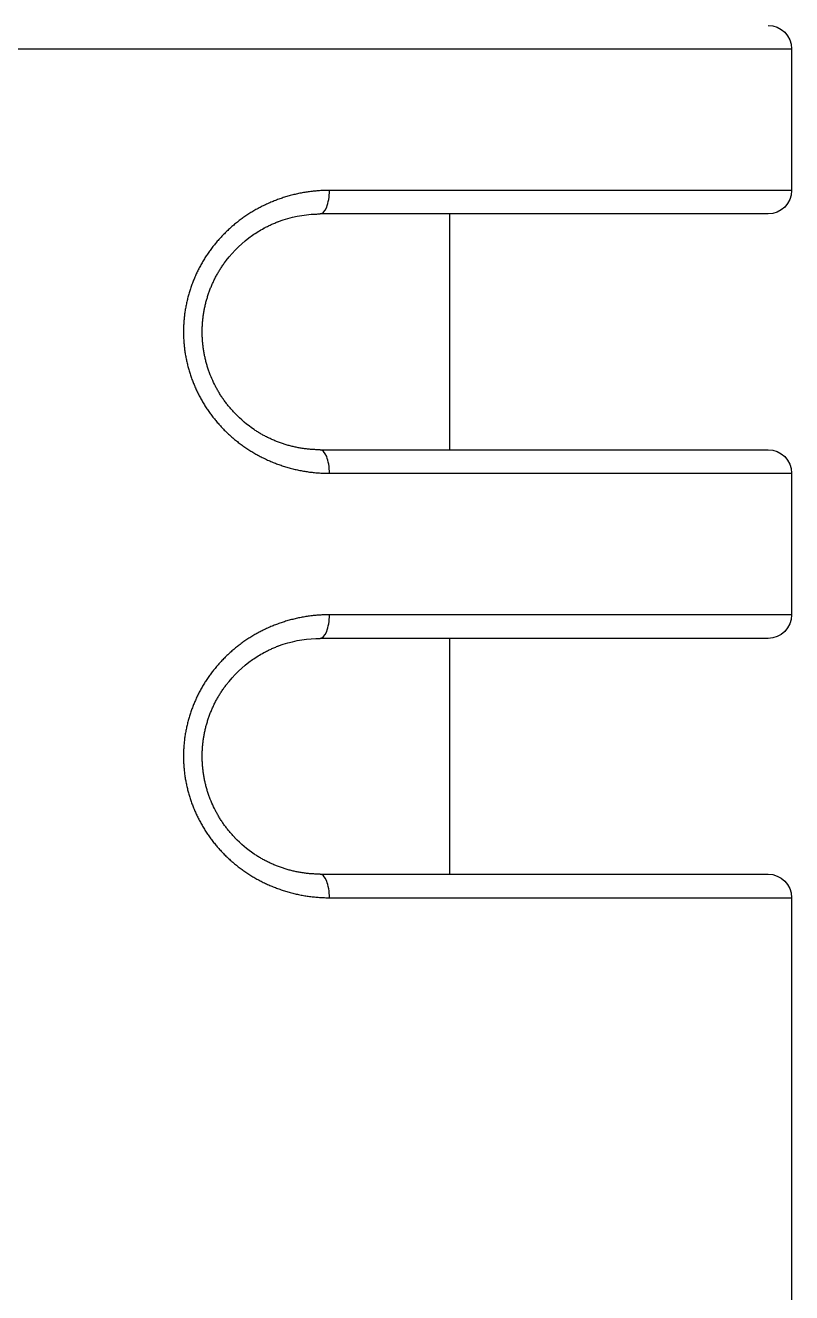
# Model space of a CAD drawing. Header units: millimetres. Extents: x 4900 to 5740, y 840 to 1434.
# Drawn here: x 5035.73 to 5038.98, y 975.26 to 980.63 of the extents above; entities that cross this region are included whole.
import ezdxf

# ---------------------------------------------------------------- set-up
doc = ezdxf.new("R2010")
doc.units = ezdxf.units.MM

msp = doc.modelspace()

# ---------------------------------------------------------------- linework, layer by layer
for p, q in [((5032.4845, 980.5311), (5038.9845, 980.5311)), ((5038.9845, 980.5311), (5038.9845, 979.9311)), ((5038.9845, 979.9311), (5037.0242, 979.9311)), ((5038.8845, 979.8311), (5036.9845, 979.8311)), ((5037.5345, 978.8311), (5037.5345, 979.8311)), ((5036.9845, 978.8311), (5038.8845, 978.8311)), ((5037.0242, 978.7311), (5038.9845, 978.7311)), ((5038.9845, 978.7311), (5038.9845, 978.1311)), ((5038.9845, 978.1311), (5037.0242, 978.1311)), ((5038.8845, 978.0311), (5036.9845, 978.0311)), ((5037.5345, 977.0311), (5037.5345, 978.0311)), ((5036.9845, 977.0311), (5038.8845, 977.0311)), ((5037.0242, 976.9311), (5038.9845, 976.9311)), ((5038.9845, 976.9311), (5038.9845, 974.8311))]:
    msp.add_line(p, q)
at = {"extrusion": (0, 0, -1)}
for centre, start, end in [((-5038.8845, 980.5311), 90, 180), ((-5038.8845, 979.9311), 180, 270), ((-5038.8845, 978.7311), 90, 180), ((-5038.8845, 978.1311), 180, 270), ((-5038.8845, 976.9311), 90, 180)]:
    msp.add_arc(centre, 0.1, start, end, dxfattribs=at)
for centre, start_param, end_param in [((5036.9845, 979.9311), 0, 1.570797), ((5036.9845, 978.7311), 1.570798, 3.141595), ((5036.9845, 978.1311), 0, 1.570797), ((5036.9845, 976.9311), 1.570798, 3.141595)]:
    msp.add_ellipse(centre, major_axis=(0, -0.1), ratio=0.396825, start_param=start_param, end_param=end_param)
for points in [[(5037.0242, 979.9311), (5037.0207, 979.9311), (5037.0136, 979.9311), (5037.003, 979.9308), (5036.9924, 979.9304), (5036.9818, 979.9297), (5036.9713, 979.929), (5036.9608, 979.928), (5036.9503, 979.9269), (5036.9399, 979.9256), (5036.9295, 979.9241), (5036.9192, 979.9225), (5036.9089, 979.9207), (5036.8986, 979.9187), (5036.8885, 979.9166), (5036.8783, 979.9143), (5036.8683, 979.9118), (5036.8582, 979.9092), (5036.8483, 979.9064), (5036.8384, 979.9035), (5036.8286, 979.9004), (5036.8188, 979.8972), (5036.8092, 979.8938), (5036.7996, 979.8903), (5036.7901, 979.8866), (5036.7806, 979.8828), (5036.7713, 979.8788), (5036.762, 979.8747), (5036.7528, 979.8704), (5036.7437, 979.866), (5036.7346, 979.8615), (5036.7257, 979.8568), (5036.7168, 979.852), (5036.7081, 979.847), (5036.6994, 979.8419), (5036.6909, 979.8367), (5036.6824, 979.8314), (5036.674, 979.8259), (5036.6658, 979.8203), (5036.6576, 979.8146), (5036.6495, 979.8088), (5036.6416, 979.8028), (5036.6337, 979.7967), (5036.626, 979.7905), (5036.6184, 979.7842), (5036.6109, 979.7778), (5036.6035, 979.7713), (5036.5962, 979.7646), (5036.589, 979.7579), (5036.582, 979.751), (5036.5751, 979.7441), (5036.5683, 979.737), (5036.5616, 979.7298), (5036.555, 979.7226), (5036.5486, 979.7152), (5036.5423, 979.7077), (5036.5361, 979.7001), (5036.53, 979.6925), (5036.5241, 979.6847), (5036.5183, 979.6769), (5036.5126, 979.669), (5036.5071, 979.661), (5036.5017, 979.6529), (5036.4964, 979.6447), (5036.4913, 979.6365), (5036.4863, 979.6282), (5036.4815, 979.6198), (5036.4768, 979.6114), (5036.4723, 979.6029), (5036.4679, 979.5943), (5036.4636, 979.5856), (5036.4595, 979.5769), (5036.4555, 979.5681), (5036.4517, 979.5593), (5036.448, 979.5504), (5036.4444, 979.5415), (5036.4411, 979.5325), (5036.4378, 979.5234), (5036.4347, 979.5143), (5036.4318, 979.5052), (5036.429, 979.496), (5036.4263, 979.4868), (5036.4239, 979.4776), (5036.4215, 979.4683), (5036.4194, 979.459), (5036.4173, 979.4496), (5036.4155, 979.4402), (5036.4138, 979.4308), (5036.4122, 979.4214), (5036.4108, 979.4119), (5036.4095, 979.4025), (5036.4084, 979.393), (5036.4075, 979.3835), (5036.4067, 979.374), (5036.4061, 979.3644), (5036.4056, 979.3549), (5036.4053, 979.3454), (5036.4052, 979.3359), (5036.4052, 979.3263), (5036.4053, 979.3168), (5036.4056, 979.3072), (5036.4061, 979.2977), (5036.4067, 979.2881), (5036.4075, 979.2786), (5036.4085, 979.2691), (5036.4096, 979.2596), (5036.4108, 979.2502), (5036.4122, 979.2407), (5036.4138, 979.2314), (5036.4155, 979.222), (5036.4173, 979.2126), (5036.4194, 979.2033), (5036.4215, 979.194), (5036.4239, 979.1847), (5036.4264, 979.1755), (5036.429, 979.1662), (5036.4318, 979.157), (5036.4347, 979.1479), (5036.4378, 979.1388), (5036.4411, 979.1297), (5036.4445, 979.1207), (5036.448, 979.1118), (5036.4517, 979.1029), (5036.4555, 979.0941), (5036.4595, 979.0853), (5036.4636, 979.0766), (5036.4679, 979.068), (5036.4723, 979.0594), (5036.4768, 979.0509), (5036.4815, 979.0424), (5036.4864, 979.034), (5036.4913, 979.0257), (5036.4964, 979.0175), (5036.5017, 979.0094), (5036.5071, 979.0013), (5036.5126, 978.9933), (5036.5183, 978.9854), (5036.5241, 978.9775), (5036.53, 978.9698), (5036.5361, 978.9621), (5036.5422, 978.9546), (5036.5485, 978.9471), (5036.555, 978.9397), (5036.5615, 978.9325), (5036.5682, 978.9253), (5036.575, 978.9183), (5036.5819, 978.9113), (5036.589, 978.9045), (5036.5961, 978.8977), (5036.6034, 978.8911), (5036.6108, 978.8845), (5036.6183, 978.8781), (5036.6259, 978.8718), (5036.6337, 978.8656), (5036.6415, 978.8595), (5036.6495, 978.8535), (5036.6575, 978.8477), (5036.6657, 978.842), (5036.674, 978.8364), (5036.6823, 978.8309), (5036.6908, 978.8256), (5036.6994, 978.8204), (5036.708, 978.8153), (5036.7168, 978.8103), (5036.7256, 978.8055), (5036.7346, 978.8008), (5036.7436, 978.7963), (5036.7527, 978.7919), (5036.7619, 978.7876), (5036.7712, 978.7835), (5036.7806, 978.7795), (5036.7901, 978.7757), (5036.7996, 978.772), (5036.8092, 978.7685), (5036.8189, 978.7651), (5036.8286, 978.7618), (5036.8384, 978.7588), (5036.8483, 978.7558), (5036.8583, 978.7531), (5036.8683, 978.7505), (5036.8783, 978.748), (5036.8885, 978.7457), (5036.8987, 978.7436), (5036.9089, 978.7416), (5036.9192, 978.7398), (5036.9295, 978.7382), (5036.9399, 978.7367), (5036.9503, 978.7354), (5036.9608, 978.7343), (5036.9713, 978.7333), (5036.9818, 978.7325), (5036.9924, 978.7319), (5037.003, 978.7315), (5037.0136, 978.7312), (5037.0207, 978.7311), (5037.0242, 978.7311)], [(5036.5445, 979.0937), (5036.5335, 979.114), (5036.5239, 979.1353), (5036.5158, 979.1571)], [(5036.7053, 978.9164), (5036.6759, 978.9362), (5036.6481, 978.9595), (5036.6231, 978.9856)], [(5037.0242, 978.1311), (5037.0207, 978.1311), (5037.0136, 978.1311), (5037.003, 978.1308), (5036.9924, 978.1304), (5036.9818, 978.1297), (5036.9713, 978.129), (5036.9608, 978.128), (5036.9503, 978.1269), (5036.9399, 978.1256), (5036.9295, 978.1241), (5036.9192, 978.1225), (5036.9089, 978.1207), (5036.8986, 978.1187), (5036.8885, 978.1166), (5036.8783, 978.1143), (5036.8683, 978.1118), (5036.8582, 978.1092), (5036.8483, 978.1064), (5036.8384, 978.1035), (5036.8286, 978.1004), (5036.8188, 978.0972), (5036.8092, 978.0938), (5036.7996, 978.0903), (5036.7901, 978.0866), (5036.7806, 978.0828), (5036.7713, 978.0788), (5036.762, 978.0747), (5036.7528, 978.0704), (5036.7437, 978.066), (5036.7346, 978.0615), (5036.7257, 978.0568), (5036.7168, 978.052), (5036.7081, 978.047), (5036.6994, 978.0419), (5036.6909, 978.0367), (5036.6824, 978.0314), (5036.674, 978.0259), (5036.6658, 978.0203), (5036.6576, 978.0146), (5036.6495, 978.0088), (5036.6416, 978.0028), (5036.6337, 977.9967), (5036.626, 977.9905), (5036.6184, 977.9842), (5036.6109, 977.9778), (5036.6035, 977.9713), (5036.5962, 977.9646), (5036.589, 977.9579), (5036.582, 977.951), (5036.5751, 977.9441), (5036.5683, 977.937), (5036.5616, 977.9298), (5036.555, 977.9226), (5036.5486, 977.9152), (5036.5423, 977.9077), (5036.5361, 977.9001), (5036.53, 977.8925), (5036.5241, 977.8847), (5036.5183, 977.8769), (5036.5126, 977.869), (5036.5071, 977.861), (5036.5017, 977.8529), (5036.4964, 977.8447), (5036.4913, 977.8365), (5036.4863, 977.8282), (5036.4815, 977.8198), (5036.4768, 977.8114), (5036.4723, 977.8029), (5036.4679, 977.7943), (5036.4636, 977.7856), (5036.4595, 977.7769), (5036.4555, 977.7681), (5036.4517, 977.7593), (5036.448, 977.7504), (5036.4444, 977.7415), (5036.4411, 977.7325), (5036.4378, 977.7234), (5036.4347, 977.7143), (5036.4318, 977.7052), (5036.429, 977.696), (5036.4263, 977.6868), (5036.4239, 977.6776), (5036.4215, 977.6683), (5036.4194, 977.659), (5036.4173, 977.6496), (5036.4155, 977.6402), (5036.4138, 977.6308), (5036.4122, 977.6214), (5036.4108, 977.6119), (5036.4095, 977.6025), (5036.4084, 977.593), (5036.4075, 977.5835), (5036.4067, 977.574), (5036.4061, 977.5644), (5036.4056, 977.5549), (5036.4053, 977.5454), (5036.4052, 977.5359), (5036.4052, 977.5263), (5036.4053, 977.5168), (5036.4056, 977.5072), (5036.4061, 977.4977), (5036.4067, 977.4881), (5036.4075, 977.4786), (5036.4085, 977.4691), (5036.4096, 977.4596), (5036.4108, 977.4502), (5036.4122, 977.4407), (5036.4138, 977.4314), (5036.4155, 977.422), (5036.4173, 977.4126), (5036.4194, 977.4033), (5036.4215, 977.394), (5036.4239, 977.3847), (5036.4264, 977.3755), (5036.429, 977.3662), (5036.4318, 977.357), (5036.4347, 977.3479), (5036.4378, 977.3388), (5036.4411, 977.3297), (5036.4445, 977.3207), (5036.448, 977.3118), (5036.4517, 977.3029), (5036.4555, 977.2941), (5036.4595, 977.2853), (5036.4636, 977.2766), (5036.4679, 977.268), (5036.4723, 977.2594), (5036.4768, 977.2509), (5036.4815, 977.2424), (5036.4864, 977.234), (5036.4913, 977.2257), (5036.4964, 977.2175), (5036.5017, 977.2094), (5036.5071, 977.2013), (5036.5126, 977.1933), (5036.5183, 977.1854), (5036.5241, 977.1775), (5036.53, 977.1698), (5036.5361, 977.1621), (5036.5422, 977.1546), (5036.5485, 977.1471), (5036.555, 977.1397), (5036.5615, 977.1325), (5036.5682, 977.1253), (5036.575, 977.1183), (5036.5819, 977.1113), (5036.589, 977.1045), (5036.5961, 977.0977), (5036.6034, 977.0911), (5036.6108, 977.0845), (5036.6183, 977.0781), (5036.6259, 977.0718), (5036.6337, 977.0656), (5036.6415, 977.0595), (5036.6495, 977.0535), (5036.6575, 977.0477), (5036.6657, 977.042), (5036.674, 977.0364), (5036.6823, 977.0309), (5036.6908, 977.0256), (5036.6994, 977.0204), (5036.708, 977.0153), (5036.7168, 977.0103), (5036.7256, 977.0055), (5036.7346, 977.0008), (5036.7436, 976.9963), (5036.7527, 976.9919), (5036.7619, 976.9876), (5036.7712, 976.9835), (5036.7806, 976.9795), (5036.7901, 976.9757), (5036.7996, 976.972), (5036.8092, 976.9685), (5036.8189, 976.9651), (5036.8286, 976.9618), (5036.8384, 976.9588), (5036.8483, 976.9558), (5036.8583, 976.9531), (5036.8683, 976.9505), (5036.8783, 976.948), (5036.8885, 976.9457), (5036.8987, 976.9436), (5036.9089, 976.9416), (5036.9192, 976.9398), (5036.9295, 976.9382), (5036.9399, 976.9367), (5036.9503, 976.9354), (5036.9608, 976.9343), (5036.9713, 976.9333), (5036.9818, 976.9325), (5036.9924, 976.9319), (5037.003, 976.9315), (5037.0136, 976.9312), (5037.0207, 976.9311), (5037.0242, 976.9311)], [(5036.5445, 977.2937), (5036.5335, 977.314), (5036.5239, 977.3353), (5036.5158, 977.3571)], [(5036.7053, 977.1164), (5036.6759, 977.1362), (5036.6481, 977.1595), (5036.6231, 977.1856)]]:
    msp.add_open_spline(points, degree=3)
for points, knots in [([(5036.8085, 979.7991), (5036.8597, 979.8184), (5036.9135, 979.8288), (5036.9721, 979.831), (5036.9783, 979.8311), (5036.9845, 979.8311)], [0, 0, 0, 0, 0.0176229, 0.0176229, 0.01972689, 0.01972689, 0.01972689, 0.01972689]), ([(5036.5862, 979.6334), (5036.6178, 979.675), (5036.6562, 979.7117), (5036.7135, 979.7517), (5036.7296, 979.7617), (5036.746, 979.7706)], [0, 0, 0, 0, 0.01594808, 0.01594808, 0.02186984, 0.02186984, 0.02186984, 0.02186984]), ([(5036.746, 979.7706), (5036.7473, 979.7713), (5036.7486, 979.772), (5036.75, 979.7727), (5036.7525, 979.774), (5036.755, 979.7753), (5036.7575, 979.7766), (5036.7601, 979.7779), (5036.7626, 979.7792), (5036.7652, 979.7804), (5036.7677, 979.7817), (5036.7703, 979.7829), (5036.7729, 979.7841), (5036.7754, 979.7853), (5036.778, 979.7865), (5036.7806, 979.7877), (5036.7832, 979.7888), (5036.7859, 979.79), (5036.7885, 979.7911), (5036.7911, 979.7922), (5036.7937, 979.7933), (5036.7964, 979.7944), (5036.799, 979.7955), (5036.8017, 979.7965), (5036.8044, 979.7975), (5036.8057, 979.7981), (5036.8071, 979.7986), (5036.8085, 979.7991)], [0.6899474, 0.6899474, 0.6899474, 0.6899474, 0.69565217, 0.69565217, 0.69565217, 0.70652174, 0.70652174, 0.70652174, 0.7173913, 0.7173913, 0.7173913, 0.72826087, 0.72826087, 0.72826087, 0.73913043, 0.73913043, 0.73913043, 0.75, 0.75, 0.75, 0.76086957, 0.76086957, 0.76086957, 0.77173913, 0.77173913, 0.77173913, 0.77733644, 0.77733644, 0.77733644, 0.77733644]), ([(5036.4845, 979.3311), (5036.4845, 979.334), (5036.4846, 979.3368), (5036.4846, 979.3396), (5036.4847, 979.3425), (5036.4847, 979.3453), (5036.4848, 979.3481), (5036.4849, 979.3509), (5036.485, 979.3538), (5036.4852, 979.3566), (5036.4853, 979.3594), (5036.4855, 979.3622), (5036.4857, 979.3651), (5036.4859, 979.3679), (5036.4861, 979.3707), (5036.4863, 979.3735), (5036.4866, 979.3763), (5036.4868, 979.3791), (5036.4871, 979.382), (5036.4874, 979.3848), (5036.4877, 979.3876), (5036.4881, 979.3904), (5036.4884, 979.3932), (5036.4888, 979.396), (5036.4891, 979.3988), (5036.4895, 979.4016), (5036.4899, 979.4044), (5036.4904, 979.4072), (5036.4908, 979.41), (5036.4912, 979.4128), (5036.4917, 979.4156), (5036.4922, 979.4184), (5036.4927, 979.4211), (5036.4932, 979.4239), (5036.4937, 979.4267), (5036.4943, 979.4295), (5036.4949, 979.4322), (5036.4954, 979.435), (5036.496, 979.4378), (5036.4967, 979.4405), (5036.4973, 979.4433), (5036.4979, 979.446), (5036.4986, 979.4488), (5036.4992, 979.4515), (5036.4999, 979.4542), (5036.5006, 979.457), (5036.5013, 979.4597), (5036.5021, 979.4624), (5036.5028, 979.4651), (5036.5036, 979.4679), (5036.5044, 979.4706), (5036.5052, 979.4733), (5036.506, 979.476), (5036.5068, 979.4787), (5036.5077, 979.4814), (5036.5085, 979.4841), (5036.5094, 979.4868), (5036.5103, 979.4894), (5036.5112, 979.4921), (5036.5121, 979.4948), (5036.513, 979.4975), (5036.514, 979.5001), (5036.5149, 979.5028), (5036.5159, 979.5054), (5036.5169, 979.5081), (5036.5179, 979.5107), (5036.5189, 979.5133), (5036.5199, 979.5159), (5036.521, 979.5186), (5036.5221, 979.5212), (5036.5231, 979.5238), (5036.5242, 979.5264), (5036.5253, 979.529), (5036.5265, 979.5315), (5036.5276, 979.5341), (5036.5287, 979.5367), (5036.5299, 979.5393), (5036.5311, 979.5418), (5036.5323, 979.5444), (5036.5335, 979.5469), (5036.5347, 979.5494), (5036.536, 979.552), (5036.5372, 979.5545), (5036.5385, 979.557), (5036.5398, 979.5595), (5036.541, 979.562), (5036.5423, 979.5645), (5036.5437, 979.567), (5036.545, 979.5695), (5036.5463, 979.5719), (5036.5477, 979.5744), (5036.5491, 979.5769), (5036.5505, 979.5793), (5036.5519, 979.5817), (5036.5533, 979.5842), (5036.5547, 979.5866), (5036.5562, 979.589), (5036.5576, 979.5914), (5036.5591, 979.5938), (5036.5606, 979.5962), (5036.5621, 979.5986), (5036.5636, 979.601), (5036.5651, 979.6033), (5036.5666, 979.6057), (5036.5682, 979.608), (5036.5698, 979.6103), (5036.5713, 979.6127), (5036.5729, 979.615), (5036.5745, 979.6173), (5036.5761, 979.6196), (5036.5778, 979.6219), (5036.5794, 979.6242), (5036.5811, 979.6265), (5036.5827, 979.6287), (5036.5844, 979.631), (5036.585, 979.6318), (5036.5856, 979.6326), (5036.5862, 979.6334)], [0, 0, 0, 0, 0.0108696, 0.0108696, 0.0108696, 0.0217391, 0.0217391, 0.0217391, 0.0326087, 0.0326087, 0.0326087, 0.0434783, 0.0434783, 0.0434783, 0.0543478, 0.0543478, 0.0543478, 0.0652174, 0.0652174, 0.0652174, 0.076087, 0.076087, 0.076087, 0.0869565, 0.0869565, 0.0869565, 0.0978261, 0.0978261, 0.0978261, 0.1086957, 0.1086957, 0.1086957, 0.1195652, 0.1195652, 0.1195652, 0.1304348, 0.1304348, 0.1304348, 0.1413043, 0.1413043, 0.1413043, 0.1521739, 0.1521739, 0.1521739, 0.1630435, 0.1630435, 0.1630435, 0.173913, 0.173913, 0.173913, 0.1847826, 0.1847826, 0.1847826, 0.1956522, 0.1956522, 0.1956522, 0.2065217, 0.2065217, 0.2065217, 0.2173913, 0.2173913, 0.2173913, 0.2282609, 0.2282609, 0.2282609, 0.2391304, 0.2391304, 0.2391304, 0.25, 0.25, 0.25, 0.2608696, 0.2608696, 0.2608696, 0.2717391, 0.2717391, 0.2717391, 0.2826087, 0.2826087, 0.2826087, 0.2934783, 0.2934783, 0.2934783, 0.3043478, 0.3043478, 0.3043478, 0.3152174, 0.3152174, 0.3152174, 0.326087, 0.326087, 0.326087, 0.3369565, 0.3369565, 0.3369565, 0.3478261, 0.3478261, 0.3478261, 0.3586957, 0.3586957, 0.3586957, 0.3695652, 0.3695652, 0.3695652, 0.3804348, 0.3804348, 0.3804348, 0.3913043, 0.3913043, 0.3913043, 0.4021739, 0.4021739, 0.4021739, 0.4130435, 0.4130435, 0.4130435, 0.4169062, 0.4169062, 0.4169062, 0.4169062]), ([(5036.5158, 979.1571), (5036.5148, 979.1597), (5036.5129, 979.1649), (5036.5102, 979.1729), (5036.5076, 979.181), (5036.5051, 979.1891), (5036.5028, 979.1972), (5036.5006, 979.2054), (5036.4985, 979.2136), (5036.4966, 979.2218), (5036.4948, 979.2301), (5036.4932, 979.2384), (5036.4917, 979.2467), (5036.4903, 979.2551), (5036.4891, 979.2635), (5036.488, 979.2719), (5036.4871, 979.2803), (5036.4863, 979.2888), (5036.4857, 979.2972), (5036.4852, 979.3057), (5036.4848, 979.3142), (5036.4846, 979.3227), (5036.4845, 979.3283), (5036.4845, 979.3311)], [0.7719771, 0.7719771, 0.7719771, 0.7719771, 0.7826087, 0.7934783, 0.8043478, 0.8152174, 0.826087, 0.8369565, 0.8478261, 0.8586957, 0.8695652, 0.8804348, 0.8913043, 0.9021739, 0.9130435, 0.923913, 0.9347826, 0.9456522, 0.9565217, 0.9673913, 0.9782609, 0.9891304, 1, 1, 1, 1]), ([(5036.6231, 978.9856), (5036.6229, 978.9859), (5036.6207, 978.9881), (5036.6167, 978.9925), (5036.611, 978.9987), (5036.6055, 979.0051), (5036.6, 979.0115), (5036.5947, 979.018), (5036.5895, 979.0246), (5036.5844, 979.0313), (5036.5794, 979.0381), (5036.5745, 979.045), (5036.5697, 979.052), (5036.5651, 979.059), (5036.5605, 979.0661), (5036.5561, 979.0733), (5036.5518, 979.0806), (5036.548, 979.0874), (5036.5456, 979.0917), (5036.5445, 979.0937)], [0.5095942, 0.5095942, 0.5095942, 0.5095942, 0.5108696, 0.5217391, 0.5326087, 0.5434783, 0.5543478, 0.5652174, 0.576087, 0.5869565, 0.5978261, 0.6086957, 0.6195652, 0.6304348, 0.6413043, 0.6521739, 0.6630435, 0.673913, 0.6823138, 0.6823138, 0.6823138, 0.6823138]), ([(5036.9845, 978.8311), (5036.9815, 978.8311), (5036.9756, 978.8312), (5036.9666, 978.8314), (5036.9577, 978.8318), (5036.9488, 978.8324), (5036.9399, 978.8331), (5036.9311, 978.834), (5036.9223, 978.835), (5036.9136, 978.8362), (5036.9048, 978.8375), (5036.8962, 978.839), (5036.8876, 978.8406), (5036.879, 978.8424), (5036.8705, 978.8443), (5036.862, 978.8464), (5036.8536, 978.8486), (5036.8452, 978.8509), (5036.8369, 978.8534), (5036.8287, 978.856), (5036.8205, 978.8588), (5036.8124, 978.8617), (5036.8043, 978.8647), (5036.7964, 978.8679), (5036.7884, 978.8712), (5036.7806, 978.8746), (5036.7728, 978.8782), (5036.7651, 978.8818), (5036.7575, 978.8856), (5036.7499, 978.8896), (5036.7424, 978.8936), (5036.735, 978.8978), (5036.7277, 978.9021), (5036.7204, 978.9065), (5036.7133, 978.9111), (5036.7082, 978.9144), (5036.7056, 978.9162), (5036.7053, 978.9164)], [0, 0, 0, 0, 0.0108696, 0.0217391, 0.0326087, 0.0434783, 0.0543478, 0.0652174, 0.076087, 0.0869565, 0.0978261, 0.1086957, 0.1195652, 0.1304348, 0.1413043, 0.1521739, 0.1630435, 0.173913, 0.1847826, 0.1956522, 0.2065217, 0.2173913, 0.2282609, 0.2391304, 0.25, 0.2608696, 0.2717391, 0.2826087, 0.2934783, 0.3043478, 0.3152174, 0.326087, 0.3369565, 0.3478261, 0.3586957, 0.3695652, 0.371007, 0.371007, 0.371007, 0.371007]), ([(5036.746, 977.9706), (5036.7473, 977.9713), (5036.7486, 977.972), (5036.75, 977.9727), (5036.7525, 977.974), (5036.755, 977.9753), (5036.7575, 977.9766), (5036.7601, 977.9779), (5036.7626, 977.9792), (5036.7652, 977.9804), (5036.7677, 977.9817), (5036.7703, 977.9829), (5036.7729, 977.9841), (5036.7754, 977.9853), (5036.778, 977.9865), (5036.7806, 977.9877), (5036.7832, 977.9888), (5036.7859, 977.99), (5036.7885, 977.9911), (5036.7911, 977.9922), (5036.7937, 977.9933), (5036.7964, 977.9944), (5036.799, 977.9955), (5036.8017, 977.9965), (5036.8044, 977.9975), (5036.8057, 977.9981), (5036.8071, 977.9986), (5036.8085, 977.9991)], [0.6899474, 0.6899474, 0.6899474, 0.6899474, 0.69565217, 0.69565217, 0.69565217, 0.70652174, 0.70652174, 0.70652174, 0.7173913, 0.7173913, 0.7173913, 0.72826087, 0.72826087, 0.72826087, 0.73913043, 0.73913043, 0.73913043, 0.75, 0.75, 0.75, 0.76086957, 0.76086957, 0.76086957, 0.77173913, 0.77173913, 0.77173913, 0.77733644, 0.77733644, 0.77733644, 0.77733644]), ([(5036.8085, 977.9991), (5036.8597, 978.0184), (5036.9135, 978.0288), (5036.9721, 978.031), (5036.9783, 978.0311), (5036.9845, 978.0311)], [0, 0, 0, 0, 0.0176229, 0.0176229, 0.01972689, 0.01972689, 0.01972689, 0.01972689]), ([(5036.5862, 977.8334), (5036.6178, 977.875), (5036.6562, 977.9117), (5036.7135, 977.9517), (5036.7296, 977.9617), (5036.746, 977.9706)], [0, 0, 0, 0, 0.01594808, 0.01594808, 0.02186984, 0.02186984, 0.02186984, 0.02186984]), ([(5036.4845, 977.5311), (5036.4845, 977.534), (5036.4846, 977.5368), (5036.4846, 977.5396), (5036.4847, 977.5425), (5036.4847, 977.5453), (5036.4848, 977.5481), (5036.4849, 977.5509), (5036.485, 977.5538), (5036.4852, 977.5566), (5036.4853, 977.5594), (5036.4855, 977.5622), (5036.4857, 977.5651), (5036.4859, 977.5679), (5036.4861, 977.5707), (5036.4863, 977.5735), (5036.4866, 977.5763), (5036.4868, 977.5791), (5036.4871, 977.582), (5036.4874, 977.5848), (5036.4877, 977.5876), (5036.4881, 977.5904), (5036.4884, 977.5932), (5036.4888, 977.596), (5036.4891, 977.5988), (5036.4895, 977.6016), (5036.4899, 977.6044), (5036.4904, 977.6072), (5036.4908, 977.61), (5036.4912, 977.6128), (5036.4917, 977.6156), (5036.4922, 977.6184), (5036.4927, 977.6211), (5036.4932, 977.6239), (5036.4937, 977.6267), (5036.4943, 977.6295), (5036.4949, 977.6322), (5036.4954, 977.635), (5036.496, 977.6378), (5036.4967, 977.6405), (5036.4973, 977.6433), (5036.4979, 977.646), (5036.4986, 977.6488), (5036.4992, 977.6515), (5036.4999, 977.6542), (5036.5006, 977.657), (5036.5013, 977.6597), (5036.5021, 977.6624), (5036.5028, 977.6651), (5036.5036, 977.6679), (5036.5044, 977.6706), (5036.5052, 977.6733), (5036.506, 977.676), (5036.5068, 977.6787), (5036.5077, 977.6814), (5036.5085, 977.6841), (5036.5094, 977.6868), (5036.5103, 977.6894), (5036.5112, 977.6921), (5036.5121, 977.6948), (5036.513, 977.6975), (5036.514, 977.7001), (5036.5149, 977.7028), (5036.5159, 977.7054), (5036.5169, 977.7081), (5036.5179, 977.7107), (5036.5189, 977.7133), (5036.5199, 977.7159), (5036.521, 977.7186), (5036.5221, 977.7212), (5036.5231, 977.7238), (5036.5242, 977.7264), (5036.5253, 977.729), (5036.5265, 977.7315), (5036.5276, 977.7341), (5036.5287, 977.7367), (5036.5299, 977.7393), (5036.5311, 977.7418), (5036.5323, 977.7444), (5036.5335, 977.7469), (5036.5347, 977.7494), (5036.536, 977.752), (5036.5372, 977.7545), (5036.5385, 977.757), (5036.5398, 977.7595), (5036.541, 977.762), (5036.5423, 977.7645), (5036.5437, 977.767), (5036.545, 977.7695), (5036.5463, 977.7719), (5036.5477, 977.7744), (5036.5491, 977.7769), (5036.5505, 977.7793), (5036.5519, 977.7817), (5036.5533, 977.7842), (5036.5547, 977.7866), (5036.5562, 977.789), (5036.5576, 977.7914), (5036.5591, 977.7938), (5036.5606, 977.7962), (5036.5621, 977.7986), (5036.5636, 977.801), (5036.5651, 977.8033), (5036.5666, 977.8057), (5036.5682, 977.808), (5036.5698, 977.8103), (5036.5713, 977.8127), (5036.5729, 977.815), (5036.5745, 977.8173), (5036.5761, 977.8196), (5036.5778, 977.8219), (5036.5794, 977.8242), (5036.5811, 977.8265), (5036.5827, 977.8287), (5036.5844, 977.831), (5036.585, 977.8318), (5036.5856, 977.8326), (5036.5862, 977.8334)], [0, 0, 0, 0, 0.0108696, 0.0108696, 0.0108696, 0.0217391, 0.0217391, 0.0217391, 0.0326087, 0.0326087, 0.0326087, 0.0434783, 0.0434783, 0.0434783, 0.0543478, 0.0543478, 0.0543478, 0.0652174, 0.0652174, 0.0652174, 0.076087, 0.076087, 0.076087, 0.0869565, 0.0869565, 0.0869565, 0.0978261, 0.0978261, 0.0978261, 0.1086957, 0.1086957, 0.1086957, 0.1195652, 0.1195652, 0.1195652, 0.1304348, 0.1304348, 0.1304348, 0.1413043, 0.1413043, 0.1413043, 0.1521739, 0.1521739, 0.1521739, 0.1630435, 0.1630435, 0.1630435, 0.173913, 0.173913, 0.173913, 0.1847826, 0.1847826, 0.1847826, 0.1956522, 0.1956522, 0.1956522, 0.2065217, 0.2065217, 0.2065217, 0.2173913, 0.2173913, 0.2173913, 0.2282609, 0.2282609, 0.2282609, 0.2391304, 0.2391304, 0.2391304, 0.25, 0.25, 0.25, 0.2608696, 0.2608696, 0.2608696, 0.2717391, 0.2717391, 0.2717391, 0.2826087, 0.2826087, 0.2826087, 0.2934783, 0.2934783, 0.2934783, 0.3043478, 0.3043478, 0.3043478, 0.3152174, 0.3152174, 0.3152174, 0.326087, 0.326087, 0.326087, 0.3369565, 0.3369565, 0.3369565, 0.3478261, 0.3478261, 0.3478261, 0.3586957, 0.3586957, 0.3586957, 0.3695652, 0.3695652, 0.3695652, 0.3804348, 0.3804348, 0.3804348, 0.3913043, 0.3913043, 0.3913043, 0.4021739, 0.4021739, 0.4021739, 0.4130435, 0.4130435, 0.4130435, 0.4169062, 0.4169062, 0.4169062, 0.4169062]), ([(5036.5158, 977.3571), (5036.5148, 977.3597), (5036.5129, 977.3649), (5036.5102, 977.3729), (5036.5076, 977.381), (5036.5051, 977.3891), (5036.5028, 977.3972), (5036.5006, 977.4054), (5036.4985, 977.4136), (5036.4966, 977.4218), (5036.4948, 977.4301), (5036.4932, 977.4384), (5036.4917, 977.4467), (5036.4903, 977.4551), (5036.4891, 977.4635), (5036.488, 977.4719), (5036.4871, 977.4803), (5036.4863, 977.4888), (5036.4857, 977.4972), (5036.4852, 977.5057), (5036.4848, 977.5142), (5036.4846, 977.5227), (5036.4845, 977.5283), (5036.4845, 977.5311)], [0.7719771, 0.7719771, 0.7719771, 0.7719771, 0.7826087, 0.7934783, 0.8043478, 0.8152174, 0.826087, 0.8369565, 0.8478261, 0.8586957, 0.8695652, 0.8804348, 0.8913043, 0.9021739, 0.9130435, 0.923913, 0.9347826, 0.9456522, 0.9565217, 0.9673913, 0.9782609, 0.9891304, 1, 1, 1, 1]), ([(5036.6231, 977.1856), (5036.6229, 977.1859), (5036.6207, 977.1881), (5036.6167, 977.1925), (5036.611, 977.1987), (5036.6055, 977.2051), (5036.6, 977.2115), (5036.5947, 977.218), (5036.5895, 977.2246), (5036.5844, 977.2313), (5036.5794, 977.2381), (5036.5745, 977.245), (5036.5697, 977.252), (5036.5651, 977.259), (5036.5605, 977.2661), (5036.5561, 977.2733), (5036.5518, 977.2806), (5036.548, 977.2874), (5036.5456, 977.2917), (5036.5445, 977.2937)], [0.5095942, 0.5095942, 0.5095942, 0.5095942, 0.5108696, 0.5217391, 0.5326087, 0.5434783, 0.5543478, 0.5652174, 0.576087, 0.5869565, 0.5978261, 0.6086957, 0.6195652, 0.6304348, 0.6413043, 0.6521739, 0.6630435, 0.673913, 0.6823138, 0.6823138, 0.6823138, 0.6823138]), ([(5036.9845, 977.0311), (5036.9815, 977.0311), (5036.9756, 977.0312), (5036.9666, 977.0314), (5036.9577, 977.0318), (5036.9488, 977.0324), (5036.9399, 977.0331), (5036.9311, 977.034), (5036.9223, 977.035), (5036.9136, 977.0362), (5036.9048, 977.0375), (5036.8962, 977.039), (5036.8876, 977.0406), (5036.879, 977.0424), (5036.8705, 977.0443), (5036.862, 977.0464), (5036.8536, 977.0486), (5036.8452, 977.0509), (5036.8369, 977.0534), (5036.8287, 977.056), (5036.8205, 977.0588), (5036.8124, 977.0617), (5036.8043, 977.0647), (5036.7964, 977.0679), (5036.7884, 977.0712), (5036.7806, 977.0746), (5036.7728, 977.0782), (5036.7651, 977.0818), (5036.7575, 977.0856), (5036.7499, 977.0896), (5036.7424, 977.0936), (5036.735, 977.0978), (5036.7277, 977.1021), (5036.7204, 977.1065), (5036.7133, 977.1111), (5036.7082, 977.1144), (5036.7056, 977.1162), (5036.7053, 977.1164)], [0, 0, 0, 0, 0.0108696, 0.0217391, 0.0326087, 0.0434783, 0.0543478, 0.0652174, 0.076087, 0.0869565, 0.0978261, 0.1086957, 0.1195652, 0.1304348, 0.1413043, 0.1521739, 0.1630435, 0.173913, 0.1847826, 0.1956522, 0.2065217, 0.2173913, 0.2282609, 0.2391304, 0.25, 0.2608696, 0.2717391, 0.2826087, 0.2934783, 0.3043478, 0.3152174, 0.326087, 0.3369565, 0.3478261, 0.3586957, 0.3695652, 0.371007, 0.371007, 0.371007, 0.371007])]:
    msp.add_open_spline(points, degree=3, knots=knots)

doc.saveas('drawing.dxf')
